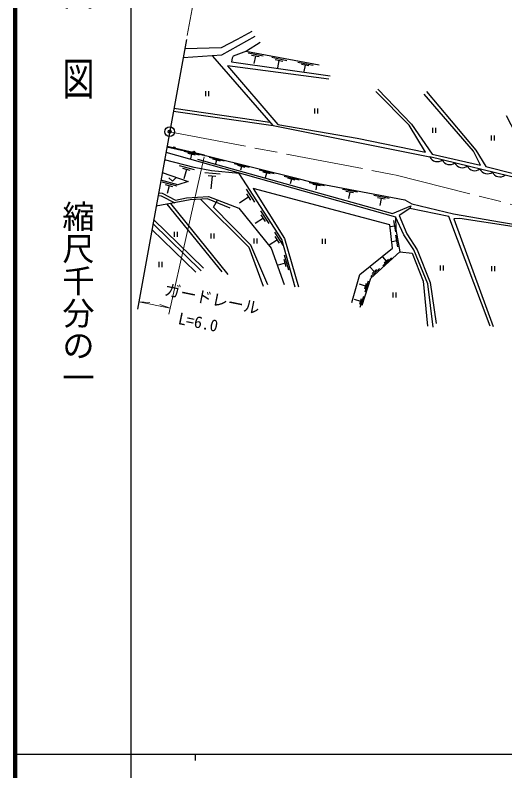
# Model space of a CAD drawing. Units: millimetres at full size, sheet at 1:1000; details may follow other scales. Extents: x 40000 to 680000, y 20000 to 380000.
# Drawn here: x 40000 to 116111, y 202409 to 319760 of the extents above; entities that cross this region are included whole.
import ezdxf
from ezdxf.enums import TextEntityAlignment as Align

# ---------------------------------------------------------------- set-up
doc = ezdxf.new("R2010")
doc.units = ezdxf.units.MM
doc.header["$LTSCALE"] = 1000
doc.header["$PDMODE"] = 32
doc.header["$PDSIZE"] = 500
doc.linetypes.add('CHAIN', pattern=[18.5, 12, -1.5, 3.5, -1.5])
for name, color, linetype, lineweight in [('M-BGD', 7, 'Continuous', 25), ('M-BMK', 2, 'CHAIN', 13), ('M-BMK-OTRS', 5, 'Continuous', 25), ('M-BMK-SRVR', 3, 'Continuous', 25), ('M-STR-HTXT', 7, 'Continuous', 13), ('M-TTL', 2, 'Continuous', 140), ('M-TTL-BAND', 7, 'Continuous', 25)]:
    doc.layers.add(name, color=color, linetype=linetype, lineweight=lineweight)
doc.layers.add('M-OTRS', color=6, linetype='Continuous')
doc.styles.add('@ＭＳ ゴシック', font='')
doc.styles.add('ＭＳ ゴシック', font='')
doc.styles.get('@ＭＳ ゴシック').set_extended_font_data('@MS Gothic')
doc.styles.get('ＭＳ ゴシック').set_extended_font_data('MS Gothic')

msp = doc.modelspace()

# ---------------------------------------------------------------- linework, layer by layer
at = {"layer": 'M-BGD'}
for p, q in [((70659, 313388), (80028, 302632)), ((87228, 311985), (75858, 314121)), ((78569, 313370), (76217, 313847)), ((77935, 313264), (76759, 313502)), ((77347, 313383), (77118, 312256)), ((82227, 312682), (79875, 313160)), ((81593, 312577), (80417, 312815)), ((81005, 312696), (80776, 311569)), ((86294, 311949), (83942, 312427)), ((85666, 311873), (84490, 312111)), ((85078, 311992), (84879, 311012)), ((69577, 307946), (69577, 307164)), ((70043, 307946), (70043, 307164)), ((64680, 305295), (79566, 303163)), ((86544, 305247), (86544, 304464)), ((87011, 305247), (87011, 304464)), ((104862, 302254), (104862, 301472)), ((105329, 302254), (105329, 301472)), ((113963, 301081), (113963, 300298)), ((114429, 301081), (114429, 300298)), ((63611, 299430), (69412, 298085)), ((63442, 298502), (99096, 288421)), ((68616, 298002), (66287, 298582)), ((67998, 298001), (66833, 298292)), ((67415, 298146), (67234, 297419)), ((72504, 297063), (70176, 297643)), ((71893, 297091), (70729, 297382)), ((71311, 297237), (71166, 296654)), ((128043, 292010), (104453, 297772)), ((67861, 295758), (65543, 296381)), ((67204, 295624), (66045, 295935)), ((66624, 295780), (66236, 294331)), ((76385, 296094), (74057, 296675)), ((75774, 296123), (74610, 296414)), ((75192, 296268), (75047, 295686)), ((71850, 295042), (69462, 295278)), ((71214, 294703), (70020, 294821)), ((70617, 294762), (70420, 292772)), ((80259, 295097), (77931, 295678)), ((79641, 295097), (78476, 295387)), ((79059, 295242), (78877, 294514)), ((84140, 294129), (81812, 294710)), ((65158, 293199), (62841, 293821)), ((64514, 293113), (63355, 293424)), ((83522, 294129), (82358, 294419)), ((82940, 294274), (82758, 293546)), ((88056, 293276), (85697, 293718)), ((87438, 293239), (86259, 293460)), ((63935, 293269), (63611, 292061)), ((77271, 290710), (75965, 292723)), ((86849, 293350), (86711, 292612)), ((93216, 292259), (90857, 292701)), ((92589, 292173), (91410, 292394)), ((91999, 292283), (91815, 291300)), ((76325, 291526), (74856, 290574)), ((76651, 291023), (75998, 292030)), ((98125, 291309), (95766, 291751)), ((97493, 291193), (96313, 291414)), ((96903, 291304), (96691, 290173)), ((63596, 290387), (72113, 279881)), ((73089, 279480), (64209, 290501)), ((79489, 287380), (78183, 289394)), ((78911, 287721), (78258, 288728)), ((69287, 280490), (61528, 288000)), ((78584, 288224), (77326, 287408)), ((99162, 286113), (98835, 287883)), ((61251, 286482), (68109, 279847)), ((68895, 280075), (61417, 287389)), ((98999, 286998), (98261, 286862)), ((64718, 286130), (64718, 285348)), ((65184, 286130), (65184, 285348)), ((70413, 285866), (70413, 285084)), ((70879, 285866), (70879, 285084)), ((81665, 284024), (80359, 286038)), ((81087, 284364), (80434, 285371)), ((99495, 283801), (99169, 285571)), ((77106, 285074), (77106, 284292)), ((77573, 285074), (77573, 284292)), ((80760, 284868), (79502, 284052)), ((87703, 285045), (87703, 284262)), ((88170, 285045), (88170, 284262)), ((99332, 284686), (98595, 284550)), ((82139, 280677), (81817, 281833)), ((82522, 280161), (81878, 282473)), ((97707, 281577), (97136, 282207)), ((97154, 280847), (98488, 282055)), ((97373, 281275), (98040, 281879)), ((62320, 281427), (62320, 280645)), ((62787, 281427), (62787, 280645)), ((81978, 281255), (80870, 280946)), ((95813, 279944), (95142, 280685)), ((106037, 280894), (106037, 280112)), ((106503, 280894), (106503, 280112)), ((114021, 280777), (114021, 279994)), ((114488, 280777), (114488, 279994)), ((95280, 279192), (96614, 280399)), ((95479, 279642), (96147, 280246)), ((94385, 276773), (94931, 278488)), ((94468, 277691), (93515, 277995)), ((94331, 277263), (94604, 278120)), ((93628, 274391), (94173, 276106)), ((98698, 276669), (98698, 275887)), ((99164, 276669), (99164, 275887)), ((93710, 275309), (92757, 275612)), ((93573, 274880), (93846, 275738))]:
    msp.add_line(p, q, dxfattribs=at)
for points in [[(66372, 314575), (72080, 314718), (74550, 316019), (76862, 317284)], [(66116, 313169), (72104, 313588), (77324, 316481)], [(78060, 315496), (75979, 314165), (73887, 313404), (73719, 313066), (73633, 312492), (88943, 310320)], [(88738, 309808), (72986, 311880), (80813, 302761), (93164, 300637), (103759, 298468), (101235, 302689), (96043, 307924)], [(96348, 308265), (101612, 302834), (104799, 298156), (112333, 296451), (111222, 298616), (103572, 307474)], [(103928, 307885), (111616, 298801), (113158, 296242), (121537, 294111), (116369, 304129)], [(64600, 304855), (80116, 302620), (104453, 297772)], [(87159, 293597), (86173, 293781), (84416, 294215), (69977, 297817), (63579, 299253)], [(83495, 277526), (81429, 284940), (74808, 295152), (70510, 295576), (67835, 296076), (63226, 297313)], [(68349, 297411), (98631, 288955), (101472, 290135), (101332, 289744)], [(62865, 295334), (66873, 293948), (65286, 293410), (62649, 294150)], [(63906, 294481), (64436, 293951), (64966, 294481)], [(87159, 293597), (100578, 291084), (101658, 290458)], [(92324, 275162), (93569, 279507), (98625, 283558), (98232, 287184), (76994, 292837), (81880, 285079), (84038, 277594)], [(73428, 289762), (69879, 291239), (67200, 291060), (61905, 290071)], [(62211, 291745), (62707, 291696), (64810, 290613)], [(62288, 292169), (62853, 292134), (64950, 291046), (66617, 291395), (70032, 291570), (74754, 289779), (79804, 283565), (81799, 277909)], [(68811, 291168), (76318, 283716), (78549, 277691)], [(79278, 277889), (76629, 284055), (70838, 289931), (71432, 291039)], [(101658, 290458), (108130, 288907), (115607, 287632), (120515, 286794)], [(113831, 271472), (107376, 288494), (101332, 289744), (99698, 288668), (100861, 285773), (102471, 283336), (104484, 278224), (105436, 271853)], [(104976, 271293), (104130, 278053), (101949, 283309), (100395, 285618), (99096, 288421), (99159, 286490), (99789, 283002), (101697, 282807), (103400, 278455), (104081, 271453)], [(132555, 284100), (132336, 283588), (128641, 284263), (120858, 286249), (117266, 286912), (109127, 288166), (108188, 288108), (114304, 271430)], [(93935, 274699), (95279, 278921), (99789, 283002)]]:
    msp.add_lwpolyline(points, dxfattribs=at)
for centre in [(64717, 299174), (67763, 298468)]:
    msp.add_circle(centre, 150, dxfattribs=at)
for centre in [(105603, 298264), (107546, 297789), (109489, 297314), (111431, 296840), (113374, 296365), (115317, 295891)]:
    msp.add_arc(centre, 1250, 203.14263, 309.40284, dxfattribs=at)
at = {"layer": 'M-BMK'}
msp.add_lwpolyline([(64017, 301656), (99008, 294961), (161794, 279089), (189480, 272252), (193793, 271267), (199952, 270137), (204903, 269319), (210711, 268657), (215038, 268189), (245607, 265742), (253218, 265214), (260476, 264963), (271075, 264258), (277908, 264298), (282766, 264929), (287071, 265916), (290468, 266785), (356341, 289028), (445883, 318716)], dxfattribs=at)
at = {"layer": 'M-BMK-OTRS'}
msp.add_line((66625, 315963), (58995, 274105), dxfattribs=at)
at = {"layer": 'M-BMK-SRVR'}
msp.add_circle((64017, 301656), 750, dxfattribs=at)
at = {"layer": 'M-OTRS'}
msp.add_point((64017, 301656), dxfattribs=at)
at = {"layer": 'M-STR-HTXT'}
for p, q in [((70415, 336760), (66740, 316594)), ((63889, 273342), (69399, 297730)), ((59205, 275252), (64094, 274249)), ((59205, 275252), (60919, 275137)), ((62477, 274832), (64094, 274249))]:
    msp.add_line(p, q, dxfattribs=at)
at = {"layer": 'M-TTL'}
msp.add_line((40000, 380000), (40000, 20000), dxfattribs=at)
at = {"layer": 'M-TTL-BAND'}
for p, q in [((58000, 370000), (58000, 20000)), ((40000, 205000), (579000, 205000)), ((68000, 205000), (68000, 204000))]:
    msp.add_line(p, q, dxfattribs=at)

# ---------------------------------------------------------------- texts
at = {"layer": 'M-STR-HTXT', "style": 'ＭＳ ゴシック'}
for s, p in [('ガードレール', (70314, 274280)), ('L=6.0', (68160, 270654))]:
    msp.add_text(s, height=1833, rotation=348.408, dxfattribs=at).set_placement(p, align=Align.BOTTOM_CENTER)
at = {"layer": 'M-TTL-BAND', "style": '@ＭＳ ゴシック', "width": 1.4}
msp.add_text('平  面  図', height=3666, rotation=270, dxfattribs=at).set_placement((49777, 306475), align=Align.MIDDLE_RIGHT)
at = {"layer": 'M-TTL-BAND', "style": '@ＭＳ ゴシック'}
msp.add_text('縮尺千分の一', height=3666, rotation=270, dxfattribs=at).set_placement((49777, 261030), align=Align.MIDDLE_RIGHT)

doc.saveas('drawing.dxf')
